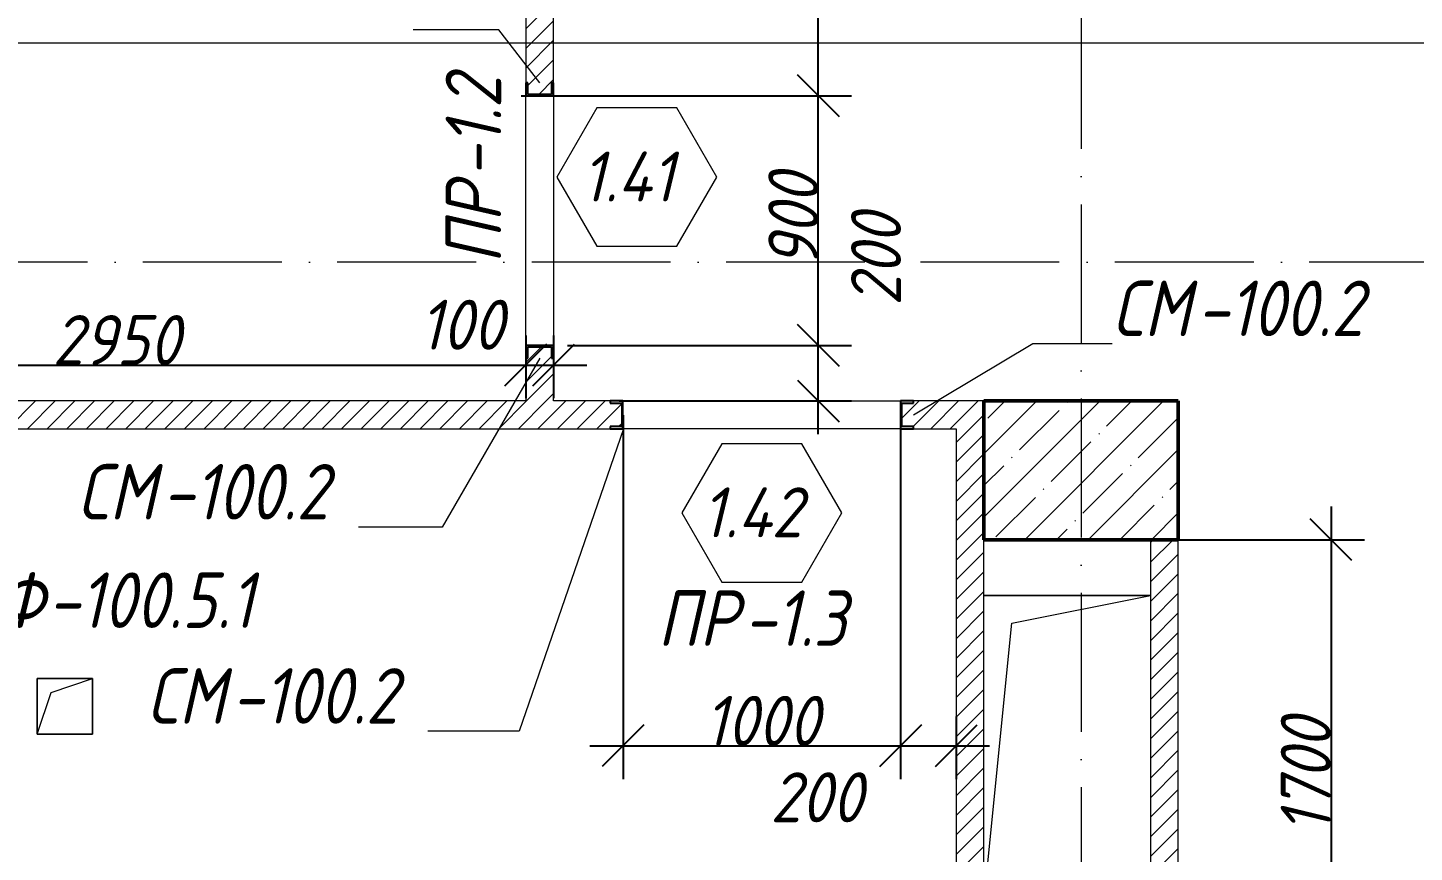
# Model space of a CAD drawing. Header units: millimetres. Extents: x -401725 to 250493, y 305116 to 802890.
# Drawn here: x -95645 to -90651, y 610171 to 613143 of the extents above; entities that cross this region are included whole.
import ezdxf

# ---------------------------------------------------------------- set-up
doc = ezdxf.new("R2010")
doc.units = ezdxf.units.MM
doc.linetypes.add('50_200_ШТРИХ_1Т_ш5_п1_п1_', pattern=[700, 500, -100, 0, -100])
for name, color, linetype, lineweight in [('A-____-____-DIMS', 7, 'Continuous', 9), ('A-DOOR-____-IDEN', 7, 'Continuous', 9), ('A-FLOR-____-OTLN', 7, 'Continuous', 9), ('A-GENM-____-IDEN', 7, 'Continuous', 9), ('A-GENM-____-MCUT', 7, 'Continuous', 25), ('A-GENM-____-OTLN', 7, 'Continuous', 9), ('A-GENM-____-OTLN-1', 7, 'Continuous', 25), ('A-WALL-FNSH-MCUT-1', 7, 'Continuous', 9), ('S-COLS-____-MCUT', 7, 'Continuous', 50), ('S-COLS-____-OTLN', 7, 'Continuous', 9), ('S-GRID-____-OTLN-1', 7, '50_200_ШТРИХ_1Т_ш5_п1_п1_', 9)]:
    doc.layers.add(name, color=color, linetype=linetype, lineweight=lineweight)
for name, color, linetype, lineweight, true_color in [('A-WALL-____-PATT-4', 9, 'Continuous', 9, 0x808080), ('G-____-____-SYMB-2', 7, 'Continuous', 9, 0x000000), ('I-WALL-____-OTLN-2', 7, 'Continuous', 9, 0x000000)]:
    doc.layers.add(name, color=color, linetype=linetype, lineweight=lineweight, true_color=true_color)
doc.styles.add('ISOCPEUR_I_10', font='isocpeui.ttf', dxfattribs={"width": 0.9, "height": 180})
doc.styles.add('ISOCPEUR_I_14', font='isocpeui.ttf', dxfattribs={"width": 0.9, "height": 180})
doc.styles.add('ISOCPEUR_I_2', font='isocpeui.ttf', dxfattribs={"width": 0.85, "height": 2.3})
doc.dimstyles.new('ISO-1_8_0_9К_СРЕДНИЙ_Кладочные_5', dxfattribs={"dimscale": 304.8, "dimtxt": 179.276612, "dimasz": 0.492126, "dimexe": 0.393701, "dimexo": 0, "dimgap": 0, "dimtad": 1, "dimdec": 3, "dimrnd": 0.001, "dimdsep": 46, "dimtxsty": 'ISOCPEUR_I_10', "dimblk1": 'OBLIQUE', "dimblk2": 'OBLIQUE', "dimsah": 1, "dimcen": 0.09, "dimdle": 0.393701, "dimazin": 0, "dimtfac": 1, "dimtdec": 4, "dimtix": 1, "dimtmove": 2, "dimatfit": 3, "dimfxl": 1, "dimtvp": 1, "dimtolj": 1, "dimtzin": 0, "dimarcsym": 2})
doc.dimstyles.new('ISO-1_8_0_9К_СРЕДНИЙ_Кладочные_6', dxfattribs={"dimscale": 304.8, "dimtxt": 179.276612, "dimasz": 0.492126, "dimexe": 0.393701, "dimexo": 0, "dimgap": 0, "dimtad": 1, "dimdec": 3, "dimrnd": 0.001, "dimdsep": 46, "dimtxsty": 'ISOCPEUR_I_14', "dimblk1": 'OBLIQUE', "dimblk2": 'OBLIQUE', "dimsah": 1, "dimcen": 0.09, "dimdle": 0.393701, "dimazin": 0, "dimtfac": 1, "dimtdec": 4, "dimtix": 1, "dimtmove": 0, "dimatfit": 3, "dimfxl": 1, "dimtvp": 1, "dimtolj": 1, "dimtzin": 0, "dimarcsym": 2})
pattern_1 = [(45, (-175000.736, 544716.51), (-35.35534, 35.35534), [])]

# ---------------------------------------------------------------- blocks, each defined once
blk = doc.blocks.new('BSC_Колонна _Прямоугольная - 500х700-V161-АР1_Кладочный план 1 этажа в осях 1-64_Ю-ЯЯ')
at = {"layer": 'S-COLS-____-OTLN'}
h = blk.add_hatch(dxfattribs=at)
h.set_pattern_fill('FP_166', color=256, style=0, pattern_type=2)
h.set_pattern_definition([(315, (-66831.04, 83150), (114.04925, 114.04925), []), (315, (-66831.04, 83035.95), (114.04925, 114.04925), [201.613, -40.323, 3.353, -36.97])])
h.paths.add_polyline_path([(-250, 93.7), (-250, -350), (250, -350), (250, 350), (-250, 350)], flags=0)
at = {"layer": 'S-COLS-____-MCUT'}
for p, q in [((250, 350), (-250, 350)), ((-250, 350), (-250, -350)), ((250, -350), (250, 350)), ((-250, -350), (250, -350))]:
    blk.add_line(p, q, dxfattribs=at)
blk = doc.blocks.new('154_Стойка_СКБ_Швеллер - СМ-2230_100-28218823-АР1_Кладочный план 1 этажа в осях 1-64_Ю-ЯЯ')
at = {"layer": 'A-GENM-____-MCUT'}
for p, q in [((171, 50), (125, 50)), ((125, 50), (125, -50)), ((171, 42.4), (171, 50)), ((129.5, 42.4), (171, 42.4)), ((129.5, -42.4), (129.5, 42.4)), ((171, -42.4), (129.5, -42.4)), ((171, -50), (171, -42.4)), ((125, -50), (171, -50))]:
    blk.add_line(p, q, dxfattribs=at)
blk = doc.blocks.new('AR_Отверстие прямоугольное _в плите_ - AR_Отверстие прямоугольное _в плите_-30459597-АР1_Кладочный план 1 этажа в осях 1-64_Ю-ЯЯ')
at = {"layer": 'A-GENM-____-OTLN'}
for p, q in [((100, 100), (-100, 100)), ((-100, 100), (-100, -100)), ((-50, 50), (100, 100)), ((100, -100), (100, 100)), ((-100, -100), (-50, 50)), ((-100, -100), (100, -100))]:
    blk.add_line(p, q, dxfattribs=at)
blk = doc.blocks.new('AR_Отверстие прямоугольное _в плите_ - AR_Отверстие прямоугольное _в плите_-V245-АР1_Кладочный план 1 этажа в осях 1-64_Ю-ЯЯ')
at = {"layer": 'A-GENM-____-OTLN'}
for p, q in [((300, 550), (-300, 550)), ((-200, 450), (300, 550)), ((-300, -550), (-200, 450)), ((-300, -550), (300, -550))]:
    blk.add_line(p, q, dxfattribs=at)
blk = doc.blocks.new('Марка проема - марка проема-27336095-АР1_Кладочный план 1 этажа в осях 1-64_Ю-ЯЯ')
at = {"layer": 'A-DOOR-____-IDEN'}
for p, q in [((-1.439, 0.159), (-2.877, -2.333)), ((1.439, 0.159), (-1.439, 0.159)), ((2.877, -2.333), (1.439, 0.159)), ((-2.877, -2.333), (-1.439, -4.825)), ((1.439, -4.825), (2.877, -2.333)), ((-1.439, -4.825), (1.439, -4.825))]:
    blk.add_line(p, q, dxfattribs=at)
blk = doc.blocks.new('_Oblique')
at = {"color": 0, "linetype": 'ByBlock', "lineweight": -2}
blk.add_line((-0.5, -0.5), (0.5, 0.5), dxfattribs=at)
blk = doc.blocks.new('*D12674')
at = {"layer": 'A-____-____-DIMS', "color": 0, "lineweight": -2, "transparency": 16777216}
for p, q in [((-92797.4, 611677.6), (-92797.4, 612117.6)), ((-93700.7, 611997.6), (-92677.4, 611997.6)), ((-93515, 611797.6), (-92677.4, 611797.6))]:
    blk.add_line(p, q, dxfattribs=at)
at = {"layer": 'Defpoints', "color": 0, "transparency": 16777216}
for p in [(-93700.7, 611997.6), (-92797.4, 611997.6), (-93515, 611797.6)]:
    blk.add_point(p, dxfattribs=at)
at = {"layer": 'A-____-____-DIMS', "color": 0, "lineweight": -2, "transparency": 16777216, "xscale": 150, "yscale": 150, "zscale": 150}
for p, rotation in [((-92797.4, 611997.6), 90), ((-92797.4, 611797.6), 270)]:
    blk.add_blockref('_Oblique', p, dxfattribs=dict(at, rotation=rotation))
at = {"layer": 'A-____-____-DIMS', "color": 0, "transparency": 16777216, "insert": (-92679.5, 612140.4), "char_height": 180, "width": 409.578, "attachment_point": 1, "rotation": 90, "line_spacing_factor": 1.149209, "style": 'ISOCPEUR_I_10'}
blk.add_mtext('\\A1;200', dxfattribs=at)
blk = doc.blocks.new('*D12675')
at = {"layer": 'A-____-____-DIMS', "color": 0, "lineweight": -2, "transparency": 16777216}
for p, q in [((-92797.4, 611877.6), (-92797.4, 613017.6)), ((-93867.7, 612897.6), (-92677.4, 612897.6)), ((-93700.7, 611997.6), (-92677.4, 611997.6))]:
    blk.add_line(p, q, dxfattribs=at)
at = {"layer": 'Defpoints', "color": 0, "transparency": 16777216}
for p in [(-93867.7, 612897.6), (-92797.4, 612897.6), (-93700.7, 611997.6)]:
    blk.add_point(p, dxfattribs=at)
at = {"layer": 'A-____-____-DIMS', "color": 0, "lineweight": -2, "transparency": 16777216, "xscale": 150, "yscale": 150, "zscale": 150}
for p, rotation in [((-92797.4, 612897.6), 90), ((-92797.4, 611997.6), 270)]:
    blk.add_blockref('_Oblique', p, dxfattribs=dict(at, rotation=rotation))
at = {"layer": 'A-____-____-DIMS', "color": 0, "transparency": 16777216, "insert": (-92887.4, 612447.6), "char_height": 180, "width": 409.578, "attachment_point": 5, "rotation": 90, "style": 'ISOCPEUR_I_14'}
blk.add_mtext('\\A1;900', dxfattribs=at)
blk = doc.blocks.new('*D12676')
at = {"layer": 'A-____-____-DIMS', "color": 0, "lineweight": -2, "transparency": 16777216}
for p, q in [((-92797.4, 612777.6), (-92797.4, 614507.6)), ((-93700.7, 614387.6), (-92677.4, 614387.6)), ((-93867.7, 612897.6), (-92677.4, 612897.6))]:
    blk.add_line(p, q, dxfattribs=at)
at = {"layer": 'Defpoints', "color": 0, "transparency": 16777216}
for p in [(-93700.7, 614387.6), (-92797.4, 614387.6), (-93867.7, 612897.6)]:
    blk.add_point(p, dxfattribs=at)
at = {"layer": 'A-____-____-DIMS', "color": 0, "lineweight": -2, "transparency": 16777216, "xscale": 150, "yscale": 150, "zscale": 150}
for p, rotation in [((-92797.4, 614387.6), 90), ((-92797.4, 612897.6), 270)]:
    blk.add_blockref('_Oblique', p, dxfattribs=dict(at, rotation=rotation))
at = {"layer": 'A-____-____-DIMS', "color": 0, "transparency": 16777216, "insert": (-92887.4, 613642.6), "char_height": 180, "width": 521.281, "attachment_point": 5, "rotation": 90, "style": 'ISOCPEUR_I_14'}
blk.add_mtext('\\A1;1490', dxfattribs=at)
blk = doc.blocks.new('*D12681')
at = {"layer": 'A-____-____-DIMS', "color": 0, "lineweight": -2, "transparency": 16777216}
for p, q in [((-96800.7, 612033.3), (-96800.7, 611807.2)), ((-93850.7, 612033.3), (-93850.7, 611807.2)), ((-96920.7, 611927.2), (-93730.7, 611927.2))]:
    blk.add_line(p, q, dxfattribs=at)
at = {"layer": 'Defpoints', "color": 0, "transparency": 16777216}
for p in [(-96800.7, 612033.3), (-93850.7, 612033.3), (-93850.7, 611927.2)]:
    blk.add_point(p, dxfattribs=at)
at = {"layer": 'A-____-____-DIMS', "color": 0, "lineweight": -2, "transparency": 16777216, "xscale": 150, "yscale": 150, "zscale": 150, "rotation": 180}
blk.add_blockref('_Oblique', (-96800.7, 611927.2), dxfattribs=at)
at = {"layer": 'A-____-____-DIMS', "color": 0, "lineweight": -2, "transparency": 16777216, "xscale": 150, "yscale": 150, "zscale": 150}
blk.add_blockref('_Oblique', (-93850.7, 611927.2), dxfattribs=at)
at = {"layer": 'A-____-____-DIMS', "color": 0, "transparency": 16777216, "insert": (-95325.7, 612017.2), "char_height": 180, "width": 546.104, "attachment_point": 5, "style": 'ISOCPEUR_I_14'}
blk.add_mtext('\\A1;2950', dxfattribs=at)
blk = doc.blocks.new('*D12682')
at = {"layer": 'A-____-____-DIMS', "color": 0, "lineweight": -2, "transparency": 16777216}
for p, q in [((-93850.7, 612033.3), (-93850.7, 611807.2)), ((-93750.7, 612033.3), (-93750.7, 611807.2)), ((-93970.7, 611927.2), (-93630.7, 611927.2))]:
    blk.add_line(p, q, dxfattribs=at)
at = {"layer": 'Defpoints', "color": 0, "transparency": 16777216}
for p in [(-93850.7, 612033.3), (-93750.7, 612033.3), (-93750.7, 611927.2)]:
    blk.add_point(p, dxfattribs=at)
at = {"layer": 'A-____-____-DIMS', "color": 0, "lineweight": -2, "transparency": 16777216, "xscale": 150, "yscale": 150, "zscale": 150, "rotation": 180}
blk.add_blockref('_Oblique', (-93850.7, 611927.2), dxfattribs=at)
at = {"layer": 'A-____-____-DIMS', "color": 0, "lineweight": -2, "transparency": 16777216, "xscale": 150, "yscale": 150, "zscale": 150}
blk.add_blockref('_Oblique', (-93750.7, 611927.2), dxfattribs=at)
at = {"layer": 'A-____-____-DIMS', "color": 0, "transparency": 16777216, "insert": (-94233.6, 612162.4), "char_height": 180, "width": 368.207, "attachment_point": 1, "line_spacing_factor": 1.149209, "style": 'ISOCPEUR_I_10'}
blk.add_mtext('\\A1;100', dxfattribs=at)
blk = doc.blocks.new('*D12694')
at = {"layer": 'A-____-____-DIMS', "color": 0, "lineweight": -2, "transparency": 16777216}
for p, q in [((-93500.7, 611746), (-93500.7, 610435.1)), ((-92500.7, 611752.3), (-92500.7, 610435.1)), ((-93620.7, 610555.1), (-92380.7, 610555.1))]:
    blk.add_line(p, q, dxfattribs=at)
at = {"layer": 'Defpoints', "color": 0, "transparency": 16777216}
for p in [(-93500.7, 611746), (-92500.7, 611752.3), (-92500.7, 610555.1)]:
    blk.add_point(p, dxfattribs=at)
at = {"layer": 'A-____-____-DIMS', "color": 0, "lineweight": -2, "transparency": 16777216, "xscale": 150, "yscale": 150, "zscale": 150, "rotation": 180}
blk.add_blockref('_Oblique', (-93500.7, 610555.1), dxfattribs=at)
at = {"layer": 'A-____-____-DIMS', "color": 0, "lineweight": -2, "transparency": 16777216, "xscale": 150, "yscale": 150, "zscale": 150}
blk.add_blockref('_Oblique', (-92500.7, 610555.1), dxfattribs=at)
at = {"layer": 'A-____-____-DIMS', "color": 0, "transparency": 16777216, "insert": (-93000.7, 610645.1), "char_height": 180, "width": 504.733, "attachment_point": 5, "style": 'ISOCPEUR_I_14'}
blk.add_mtext('\\A1;1000', dxfattribs=at)
blk = doc.blocks.new('*D12695')
at = {"layer": 'A-____-____-DIMS', "color": 0, "lineweight": -2, "transparency": 16777216}
for p, q in [((-92500.7, 611752.3), (-92500.7, 610435.1)), ((-92300.7, 610661.2), (-92300.7, 610435.1)), ((-92620.7, 610555.1), (-92180.7, 610555.1))]:
    blk.add_line(p, q, dxfattribs=at)
at = {"layer": 'Defpoints', "color": 0, "transparency": 16777216}
for p in [(-92500.7, 611752.3), (-92300.7, 610661.2), (-92300.7, 610555.1)]:
    blk.add_point(p, dxfattribs=at)
at = {"layer": 'A-____-____-DIMS', "color": 0, "lineweight": -2, "transparency": 16777216, "xscale": 150, "yscale": 150, "zscale": 150, "rotation": 180}
blk.add_blockref('_Oblique', (-92500.7, 610555.1), dxfattribs=at)
at = {"layer": 'A-____-____-DIMS', "color": 0, "lineweight": -2, "transparency": 16777216, "xscale": 150, "yscale": 150, "zscale": 150}
blk.add_blockref('_Oblique', (-92300.7, 610555.1), dxfattribs=at)
at = {"layer": 'A-____-____-DIMS', "color": 0, "transparency": 16777216, "insert": (-92970.4, 610459.6), "char_height": 180, "width": 409.578, "attachment_point": 1, "line_spacing_factor": 1.149209, "style": 'ISOCPEUR_I_10'}
blk.add_mtext('\\A1;200', dxfattribs=at)
blk = doc.blocks.new('*D12696')
at = {"layer": 'A-____-____-DIMS', "color": 0, "lineweight": -2, "transparency": 16777216}
for p, q in [((-90950.7, 611417.6), (-90950.7, 609477.6)), ((-91500.7, 611297.6), (-90830.7, 611297.6)), ((-91600.7, 609597.6), (-90830.7, 609597.6))]:
    blk.add_line(p, q, dxfattribs=at)
at = {"layer": 'Defpoints', "color": 0, "transparency": 16777216}
for p in [(-91500.7, 611297.6), (-91600.7, 609597.6), (-90950.7, 609597.6)]:
    blk.add_point(p, dxfattribs=at)
at = {"layer": 'A-____-____-DIMS', "color": 0, "lineweight": -2, "transparency": 16777216, "xscale": 150, "yscale": 150, "zscale": 150}
for p, rotation in [((-90950.7, 611297.6), 90), ((-90950.7, 609597.6), 270)]:
    blk.add_blockref('_Oblique', p, dxfattribs=dict(at, rotation=rotation))
at = {"layer": 'A-____-____-DIMS', "color": 0, "transparency": 16777216, "insert": (-91041.9, 610447.6), "char_height": 180, "width": 504.733, "attachment_point": 5, "rotation": 90, "style": 'ISOCPEUR_I_14'}
blk.add_mtext('\\A1;1700', dxfattribs=at)

msp = doc.modelspace()

# ---------------------------------------------------------------- hatches: boundary and pattern name
at = {"layer": 'A-WALL-____-PATT-4'}
h = msp.add_hatch(dxfattribs=at)
h.set_pattern_fill('FP_5', color=256, style=0, pattern_type=2)
h.set_pattern_definition(pattern_1)
h.paths.add_polyline_path([(-93750.7357, 611797.5526), (-93750.7357, 611951.5526), (-93758.3357, 611951.5526), (-93758.3357, 611993.0526), (-93843.1357, 611993.0526), (-93843.1357, 611951.5526), (-93850.7357, 611951.5526), (-93850.7357, 611797.5526), (-93758.3357, 611797.5526)], flags=0)
h.paths.add_polyline_path([(-93843.1357, 612902.0526), (-93758.3357, 612902.0526), (-93757.9232, 612943.5526), (-93750.7357, 612943.5526), (-93750.7357, 614341.5526), (-93758.3357, 614341.5526), (-93758.3357, 614383.0526), (-93843.1357, 614383.0526), (-93843.1357, 614341.5526), (-93850.7357, 614341.5526), (-93850.7357, 612943.5526), (-93843.1357, 612943.5526)], flags=0)
h.paths.add_polyline_path([(-93758.3357, 615392.0526), (-93758.3357, 615433.5526), (-93750.7357, 615433.5526), (-93750.7357, 620451.5526), (-93758.3357, 620451.5526), (-93758.3357, 620493.0526), (-93843.1357, 620493.0526), (-93843.1357, 620451.5526), (-93850.7357, 620451.5526), (-93850.7357, 615433.5526), (-93843.1357, 615433.5526), (-93843.1357, 615392.0526)], flags=0)
h.paths.add_polyline_path([(-93843.1357, 621502.0526), (-93758.3357, 621502.0526), (-93758.3357, 621543.5526), (-93750.7357, 621543.5526), (-93750.7357, 622397.5526), (-93850.7357, 622397.5526), (-93850.7357, 621543.5526), (-93843.1357, 621543.5526)], flags=0)
h = msp.add_hatch(dxfattribs=at)
h.set_pattern_fill('FP_5', color=256, style=0, pattern_type=2)
h.set_pattern_definition(pattern_1)
h.paths.add_polyline_path([(-95479.3859, 611697.5526), (-93546.7357, 611697.5526), (-93546.7357, 611705.1526), (-93505.2357, 611705.1526), (-93505.2357, 611789.9526), (-93546.7357, 611789.9526), (-93546.7357, 611797.5526), (-96800.7357, 611797.5526), (-96800.7357, 611697.5526)], flags=0)
h.paths.add_polyline_path([(-92200.7357, 611697.5526), (-92200.7357, 611797.5526), (-92454.7357, 611797.5526), (-92454.7357, 611789.9526), (-92496.2357, 611789.9526), (-92496.2357, 611705.1526), (-92454.7357, 611705.1526), (-92454.7357, 611697.5526), (-92300.7357, 611697.5526)], flags=0)
h = msp.add_hatch(dxfattribs=at)
h.set_pattern_fill('FP_5', color=256, style=0, pattern_type=2)
h.set_pattern_definition(pattern_1)
h.paths.add_polyline_path([(-92200.7357, 609597.5526), (-92200.7357, 611697.5526), (-92300.7357, 611697.5526), (-92300.7357, 609597.5526)], flags=0)
h = msp.add_hatch(dxfattribs=at)
h.set_pattern_fill('FP_5', color=256, style=0, pattern_type=2)
h.set_pattern_definition(pattern_1)
h.paths.add_polyline_path([(-91593.1357, 608097.5526), (-91500.7357, 608097.5526), (-91500.7357, 608351.5526), (-91508.3357, 608351.5526), (-91508.3357, 608393.0526), (-91593.1357, 608393.0526), (-91593.1357, 608351.5526), (-91600.7357, 608351.5526), (-91600.7357, 608097.5526)], flags=0)
h.paths.add_polyline_path([(-91593.1357, 609402.0526), (-91508.3357, 609402.0526), (-91508.3357, 609443.5526), (-91500.7357, 609443.5526), (-91500.7357, 611297.5526), (-91600.7357, 611297.5526), (-91600.7357, 609443.5526), (-91593.1357, 609443.5526)], flags=0)

# ---------------------------------------------------------------- linework, layer by layer
at = {"layer": 'A-FLOR-____-OTLN'}
for p, q in [((-92200.7357, 611097.2051), (-91600.7357, 611097.2051)), ((-95610.7357, 610797.2051), (-95410.7357, 610797.2051)), ((-95610.7357, 610597.2051), (-95610.7357, 610797.2051)), ((-95410.7357, 610797.2051), (-95410.7357, 610597.2051)), ((-95410.7357, 610597.2051), (-95610.7357, 610597.2051))]:
    msp.add_line(p, q, dxfattribs=at)
at = {"layer": 'A-GENM-____-IDEN'}
for p, q in [((-93948.4257, 613135.0705), (-94256.4605, 613135.0705)), ((-93800.7357, 612943.5526), (-93948.4257, 613135.0705)), ((-92454.7357, 611747.5526), (-92025.0146, 612004.2563)), ((-92025.0146, 612004.2563), (-91738.4707, 612004.2563)), ((-93800.7357, 611951.5526), (-94151.8682, 611343.4421)), ((-93498.7357, 611697.5526), (-93874.8682, 610607.8278)), ((-94151.8682, 611343.4421), (-94453.0007, 611343.4421)), ((-93874.8682, 610607.8278), (-94203.0007, 610607.8278))]:
    msp.add_line(p, q, dxfattribs=at)
at = {"layer": 'A-WALL-FNSH-MCUT-1'}
for p, q in [((-93750.7357, 612943.5526), (-93750.7357, 614341.5526)), ((-93850.7357, 613537.5526), (-93850.7357, 612943.5526)), ((-93850.7357, 611951.5526), (-93850.7357, 611797.5526)), ((-93750.7357, 611797.5526), (-93750.7357, 611951.5526)), ((-93850.7357, 611797.5526), (-96800.7357, 611797.5526)), ((-93546.7357, 611797.5526), (-93750.7357, 611797.5526)), ((-92200.7357, 611797.5526), (-92454.7357, 611797.5526)), ((-96800.7357, 611697.5526), (-93546.7357, 611697.5526)), ((-92454.7357, 611697.5526), (-92300.7357, 611697.5526)), ((-92300.7357, 611697.5526), (-92300.7357, 609597.5526)), ((-92200.7357, 609597.5526), (-92200.7357, 611297.5526)), ((-91600.7357, 611297.5526), (-91600.7357, 609597.5526)), ((-91500.7357, 609443.5526), (-91500.7357, 611297.5526))]:
    msp.add_line(p, q, dxfattribs=at)
at = {"layer": 'G-____-____-SYMB-2'}
msp.add_line((-179984.5837, 613087.5526), (-70594.3281, 613087.5526), dxfattribs=at)
at = {"layer": 'I-WALL-____-OTLN-2'}
for p, q in [((-93850.7357, 611997.5526), (-93850.7357, 612897.5526)), ((-93750.7357, 612897.5526), (-93750.7357, 611997.5526)), ((-93500.7357, 611797.5526), (-92500.7357, 611797.5526)), ((-92500.7357, 611697.5526), (-93500.7357, 611697.5526))]:
    msp.add_line(p, q, dxfattribs=at)
at = {"layer": 'S-GRID-____-OTLN-1'}
for p, q in [((-91850.7357, 635609.362), (-91850.7357, 584985.5274)), ((-70926.3291, 612297.5526), (-179669.5059, 612297.5526))]:
    msp.add_line(p, q, dxfattribs=at)

# ---------------------------------------------------------------- block references
at = {"layer": 'A-DOOR-____-IDEN', "xscale": 99.99999999999993, "yscale": 99.99999999999993, "zscale": 99.99999999999993}
for p in [(-93450.7357, 612837.5526), (-93000.7357, 611627.5526)]:
    msp.add_blockref('Марка проема - марка проема-27336095-АР1_Кладочный план 1 этажа в осях 1-64_Ю-ЯЯ', p, dxfattribs=at)
at = {"layer": 'A-GENM-____-OTLN'}
for name, p in [('AR_Отверстие прямоугольное _в плите_ - AR_Отверстие прямоугольное _в плите_-V245-АР1_Кладочный план 1 этажа в осях 1-64_Ю-ЯЯ', (-91900.7357, 610547.2051)), ('AR_Отверстие прямоугольное _в плите_ - AR_Отверстие прямоугольное _в плите_-30459597-АР1_Кладочный план 1 этажа в осях 1-64_Ю-ЯЯ', (-95510.7357, 610697.2051))]:
    msp.add_blockref(name, p, dxfattribs=at)
at = {"layer": 'A-GENM-____-OTLN-1'}
for p, rotation in [((-93800.7357, 612772.5526), 89.99999999999991), ((-93800.7357, 612122.5526), 269.9999999999999), ((-93375.7357, 611747.5526), 180)]:
    msp.add_blockref('154_Стойка_СКБ_Швеллер - СМ-2230_100-28218823-АР1_Кладочный план 1 этажа в осях 1-64_Ю-ЯЯ', p, dxfattribs=dict(at, rotation=rotation))
msp.add_blockref('154_Стойка_СКБ_Швеллер - СМ-2230_100-28218823-АР1_Кладочный план 1 этажа в осях 1-64_Ю-ЯЯ', (-92625.7357, 611747.5526), dxfattribs=at)
at = {"layer": 'S-COLS-____-OTLN', "rotation": 89.9999999999999}
msp.add_blockref('BSC_Колонна _Прямоугольная - 500х700-V161-АР1_Кладочный план 1 этажа в осях 1-64_Ю-ЯЯ', (-91850.7357, 611547.5526), dxfattribs=at)

# ---------------------------------------------------------------- texts
at = {"layer": 'A-DOOR-____-IDEN', "char_height": 180, "attachment_point": 1, "style": 'ISOCPEUR_I_14'}
for s, insert, width in [('1.41', (-93649.3748, 612696.3721), 432.91125), ('1.42', (-93216.9248, 611486.3721), 476.202375)]:
    msp.add_mtext(s, dxfattribs=dict(at, insert=insert, width=width))
at = {"layer": 'A-GENM-____-IDEN', "char_height": 200, "attachment_point": 1, "rotation": 90, "style": 'ISOCPEUR_I_2'}
for s, insert, width in [('-1.2', (-94139.4359, 612601.7638), 505.063125), ('ПР', (-94139.4359, 612292.2013), 375.18975)]:
    msp.add_mtext(s, dxfattribs=dict(at, insert=insert, width=width))
at = {"layer": 'A-GENM-____-IDEN', "char_height": 200, "attachment_point": 1, "style": 'ISOCPEUR_I_2'}
for s, insert, width in [('СМ', (-91738.4707, 612231.3724), 367.974562), ('-100.2', (-91434.8614, 612231.3724), 822.531375), ('СМ', (-95465.0127, 611570.5583), 367.974562), ('-100.2', (-95161.4034, 611570.5583), 822.531375), ('\\fISOCPEUR|b0|i1|c204|p34|;\\W.9;Ф', (-95763.8041, 611179.8144), 230.886), ('-100.5.1', (-95573.3041, 611179.8144), 1010.12625), ('ПР', (-93376.1924, 611114.9439), 375.18975), ('-1.3', (-93066.6299, 611114.9439), 505.063125), ('СМ', (-95215.0127, 610834.9439), 367.974562), ('-100.2', (-94911.4034, 610834.9439), 822.531375)]:
    msp.add_mtext(s, dxfattribs=dict(at, insert=insert, width=width))

# ---------------------------------------------------------------- dimensions: what is measured, and where the dimension line sits
at = {"layer": 'A-____-____-DIMS'}
for base, p1, p2, override, picture, middle in [((-92797.4031, 614387.5526), (-93867.6877, 612897.5526), (-93700.7357, 614387.5526), {"dimpost": '<>', "dimfxl": 1499.324171}, '*D12676', (-92887.4031, 613642.5526)), ((-92797.4031, 612897.5526), (-93700.7357, 611997.5526), (-93867.6877, 612897.5526), {"dimpost": '<>', "dimfxl": 915.354014}, '*D12675', (-92887.4031, 612447.5526)), ((-90950.6981, 609597.5526), (-91500.7357, 611297.5526), (-91600.7357, 609597.5526), {"dimpost": '<>', "dimfxl": 1702.938637}, '*D12696', (-91041.8572, 610447.5526))]:
    dim = msp.add_linear_dim(base=base, p1=p1, p2=p2, angle=90, dimstyle='ISO-1_8_0_9К_СРЕДНИЙ_Кладочные_6', override=override, dxfattribs=at)
    dim.commit()
    dim.dimension.update_dxf_attribs({"geometry": picture, "text_midpoint": middle})
dim = msp.add_linear_dim(base=(-92797.4031, 611997.5526), p1=(-93515.0164, 611797.5526), p2=(-93700.7357, 611997.5526), angle=90, dimstyle='ISO-1_8_0_9К_СРЕДНИЙ_Кладочные_5', override={"dimpost": '<>', "dimfxl": 272.931589}, dxfattribs=at)
dim.commit()
dim.dimension.update_dxf_attribs({"geometry": '*D12674', "text_midpoint": (-92559.5307, 612345.2063), "dimtype": 160, "text_rotation": 90})
for base, p1, p2, override, picture, middle in [((-93850.7357, 611927.2374), (-96800.7357, 612033.3034), (-93850.7357, 612033.3034), {"dimpost": '<>', "dimfxl": 2950}, '*D12681', (-95325.7357, 612017.2374)), ((-92500.7357, 610555.1378), (-93500.7357, 611745.9788), (-92500.7357, 611752.2954), {"dimpost": '<>', "dimfxl": 1000.01995}, '*D12694', (-93000.7357, 610645.1378))]:
    dim = msp.add_linear_dim(base=base, p1=p1, p2=p2, dimstyle='ISO-1_8_0_9К_СРЕДНИЙ_Кладочные_6', override=override, dxfattribs=at)
    dim.commit()
    dim.dimension.update_dxf_attribs({"geometry": picture, "text_midpoint": middle})
for base, p1, p2, override, picture, middle in [((-93750.7357, 611927.2374), (-93850.7357, 612033.3034), (-93750.7357, 612033.3034), {"dimpost": '<>', "dimfxl": 100}, '*D12682', (-94049.5422, 612042.3994)), ((-92300.7357, 610555.1378), (-92500.7357, 611752.2954), (-92300.7357, 610661.2039), {"dimpost": '<>', "dimfxl": 1109.270328}, '*D12695', (-92765.5871, 610339.626))]:
    dim = msp.add_linear_dim(base=base, p1=p1, p2=p2, dimstyle='ISO-1_8_0_9К_СРЕДНИЙ_Кладочные_5', override=override, dxfattribs=at)
    dim.commit()
    dim.dimension.update_dxf_attribs({"geometry": picture, "text_midpoint": middle, "dimtype": 160})

doc.saveas('drawing.dxf')
